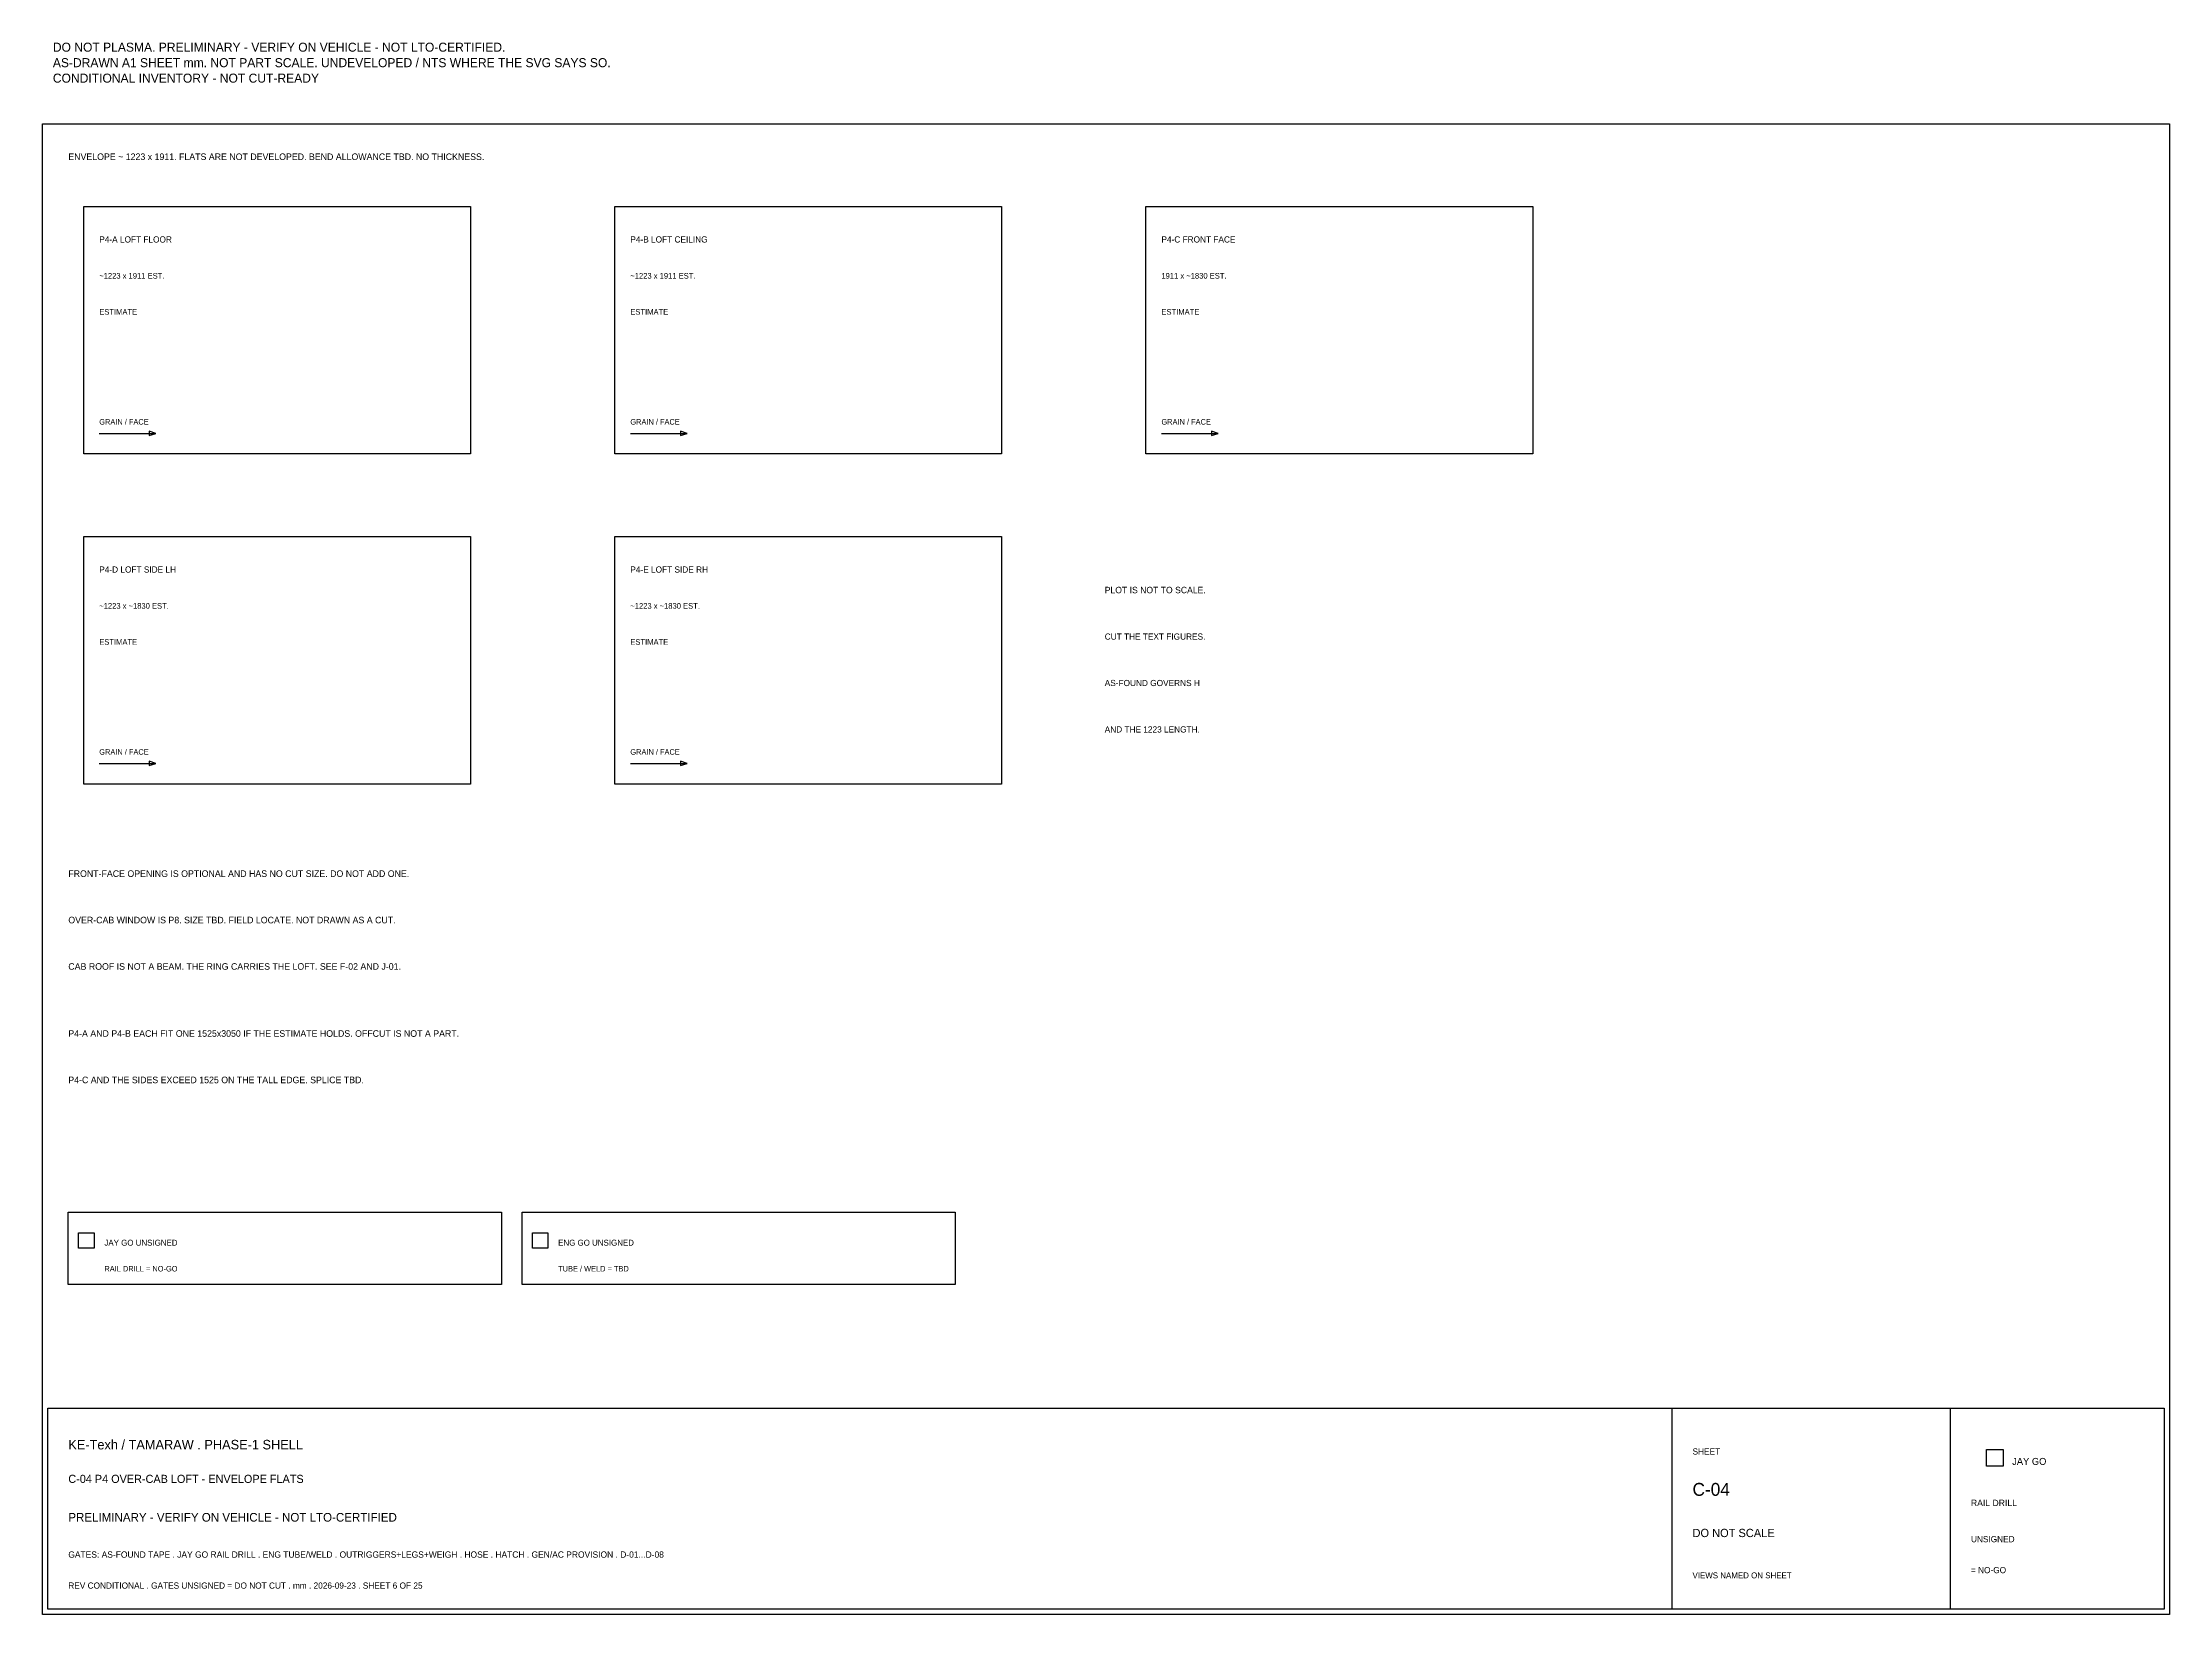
# Model space of a CAD drawing. Header units: millimetres. Extents: x 8 to 833, y 8 to 618.
import ezdxf

# ---------------------------------------------------------------- set-up
doc = ezdxf.new("R2010")
doc.units = ezdxf.units.MM

msp = doc.modelspace()

# ---------------------------------------------------------------- linework, layer by layer
at = {"layer": 'AS-DRAWN'}
for p, q in [((8, 586), (833, 586)), ((8, 8), (8, 586)), ((833, 586), (833, 8)), ((24, 554), (174, 554)), ((24, 458), (24, 554)), ((174, 554), (174, 458)), ((230, 554), (380, 554)), ((230, 458), (230, 554)), ((380, 554), (380, 458)), ((436, 554), (586, 554)), ((436, 458), (436, 554)), ((586, 554), (586, 458)), ((30, 466), (52, 466)), ((236, 466), (258, 466)), ((442, 466), (464, 466)), ((174, 458), (24, 458)), ((380, 458), (230, 458)), ((586, 458), (436, 458)), ((24, 426), (174, 426)), ((24, 330), (24, 426)), ((174, 426), (174, 330)), ((230, 426), (380, 426)), ((230, 330), (230, 426)), ((380, 426), (380, 330)), ((174, 330), (24, 330)), ((30, 338), (52, 338)), ((380, 330), (230, 330)), ((236, 338), (258, 338)), ((18, 164), (186, 164)), ((18, 136), (18, 164)), ((186, 164), (186, 136)), ((194, 164), (362, 164)), ((194, 136), (194, 164)), ((362, 164), (362, 136)), ((22, 156), (28, 156)), ((22, 150), (22, 156)), ((28, 150), (22, 150)), ((28, 156), (28, 150)), ((198, 156), (204, 156)), ((198, 150), (198, 156)), ((204, 150), (198, 150)), ((204, 156), (204, 150)), ((186, 136), (18, 136)), ((362, 136), (194, 136)), ((10, 88), (831, 88)), ((10, 10), (10, 88)), ((640, 88), (640, 10)), ((748, 88), (748, 10)), ((831, 88), (831, 10)), ((762, 72), (768.5, 72)), ((762, 65.5), (762, 72)), ((768.5, 72), (768.5, 65.5)), ((768.5, 65.5), (762, 65.5)), ((831, 10), (10, 10)), ((833, 8), (8, 8))]:
    msp.add_line(p, q, dxfattribs=at)
at = {"layer": 'FILL'}
for p, q in [((52, 466), (49.4, 466.85)), ((49.4, 466.85), (49.4, 465.15)), ((49.4, 465.15), (52, 466)), ((258, 466), (255.4, 466.85)), ((255.4, 466.85), (255.4, 465.15)), ((255.4, 465.15), (258, 466)), ((464, 466), (461.4, 466.85)), ((461.4, 466.85), (461.4, 465.15)), ((461.4, 465.15), (464, 466)), ((52, 338), (49.4, 338.85)), ((49.4, 338.85), (49.4, 337.15)), ((258, 338), (255.4, 338.85)), ((255.4, 338.85), (255.4, 337.15)), ((49.4, 337.15), (52, 338)), ((255.4, 337.15), (258, 338))]:
    msp.add_line(p, q, dxfattribs=at)

# ---------------------------------------------------------------- texts
at = {"layer": 'ANNOTATION'}
for s, height, p in [('ENVELOPE ~ 1223 x 1911. FLATS ARE NOT DEVELOPED. BEND ALLOWANCE TBD. NO THICKNESS.', 2.55, (18, 572)), ('P4-A LOFT FLOOR', 2.4, (30, 540)), ('P4-B LOFT CEILING', 2.4, (236, 540)), ('P4-C FRONT FACE', 2.4, (442, 540)), ('~1223 x 1911 EST.', 2.2, (30, 526)), ('~1223 x 1911 EST.', 2.2, (236, 526)), ('1911 x ~1830 EST.', 2.2, (442, 526)), ('ESTIMATE', 2.2, (30, 512)), ('ESTIMATE', 2.2, (236, 512)), ('ESTIMATE', 2.2, (442, 512)), ('GRAIN / FACE', 2.15, (30, 469.4)), ('GRAIN / FACE', 2.15, (236, 469.4)), ('GRAIN / FACE', 2.15, (442, 469.4)), ('P4-D LOFT SIDE LH', 2.4, (30, 412)), ('P4-E LOFT SIDE RH', 2.4, (236, 412)), ('PLOT IS NOT TO SCALE.', 2.5, (420, 404)), ('~1223 x ~1830 EST.', 2.2, (30, 398)), ('~1223 x ~1830 EST.', 2.2, (236, 398)), ('CUT THE TEXT FIGURES.', 2.4, (420, 386)), ('ESTIMATE', 2.2, (30, 384)), ('ESTIMATE', 2.2, (236, 384)), ('AS-FOUND GOVERNS H', 2.4, (420, 368)), ('AND THE 1223 LENGTH.', 2.4, (420, 350)), ('GRAIN / FACE', 2.15, (30, 341.4)), ('GRAIN / FACE', 2.15, (236, 341.4)), ('FRONT-FACE OPENING IS OPTIONAL AND HAS NO CUT SIZE. DO NOT ADD ONE.', 2.55, (18, 294)), ('OVER-CAB WINDOW IS P8. SIZE TBD. FIELD LOCATE. NOT DRAWN AS A CUT.', 2.55, (18, 276)), ('CAB ROOF IS NOT A BEAM. THE RING CARRIES THE LOFT. SEE F-02 AND J-01.', 2.55, (18, 258)), ('P4-A AND P4-B EACH FIT ONE 1525x3050 IF THE ESTIMATE HOLDS. OFFCUT IS NOT A PART.', 2.55, (18, 232)), ('P4-C AND THE SIDES EXCEED 1525 ON THE TALL EDGE. SPLICE TBD.', 2.55, (18, 214)), ('JAY GO UNSIGNED', 2.3, (32, 151)), ('ENG GO UNSIGNED', 2.3, (208, 151)), ('RAIL DRILL = NO-GO', 2.15, (32, 141)), ('TUBE / WELD = TBD', 2.15, (208, 141)), ('KE-Texh / TAMARAW . PHASE-1 SHELL', 3.7, (18, 72)), ('SHEET', 2.4, (648, 70)), ('JAY GO', 2.7, (772, 66)), ('C-04 P4 OVER-CAB LOFT - ENVELOPE FLATS', 3.15, (18, 59)), ('C-04', 5, (648, 54)), ('RAIL DRILL', 2.5, (756, 50)), ('PRELIMINARY - VERIFY ON VEHICLE - NOT LTO-CERTIFIED', 3.35, (18, 44)), ('DO NOT SCALE', 3.2, (648, 38)), ('UNSIGNED', 2.4, (756, 36)), ('GATES: AS-FOUND TAPE . JAY GO RAIL DRILL . ENG TUBE/WELD . OUTRIGGERS+LEGS+WEIGH . HOSE . HATCH . GEN/AC PROVISION . D-01...D-08', 2.45, (18, 30)), ('= NO-GO', 2.4, (756, 24)), ('REV CONDITIONAL . GATES UNSIGNED = DO NOT CUT . mm . 2026-09-23 . SHEET 6 OF 25', 2.4, (18, 18)), ('VIEWS NAMED ON SHEET', 2.3, (648, 22))]:
    msp.add_text(s, height=height, dxfattribs=at).set_placement(p)
at = {"layer": 'STAMP'}
for s, p in [('AS-DRAWN A1 SHEET mm. NOT PART SCALE. UNDEVELOPED / NTS WHERE THE SVG SAYS SO.', (12, 608)), ('DO NOT PLASMA. PRELIMINARY - VERIFY ON VEHICLE - NOT LTO-CERTIFIED.', (12, 614)), ('CONDITIONAL INVENTORY - NOT CUT-READY', (12, 602))]:
    msp.add_text(s, height=3.5, dxfattribs=at).set_placement(p)

doc.saveas('drawing.dxf')
